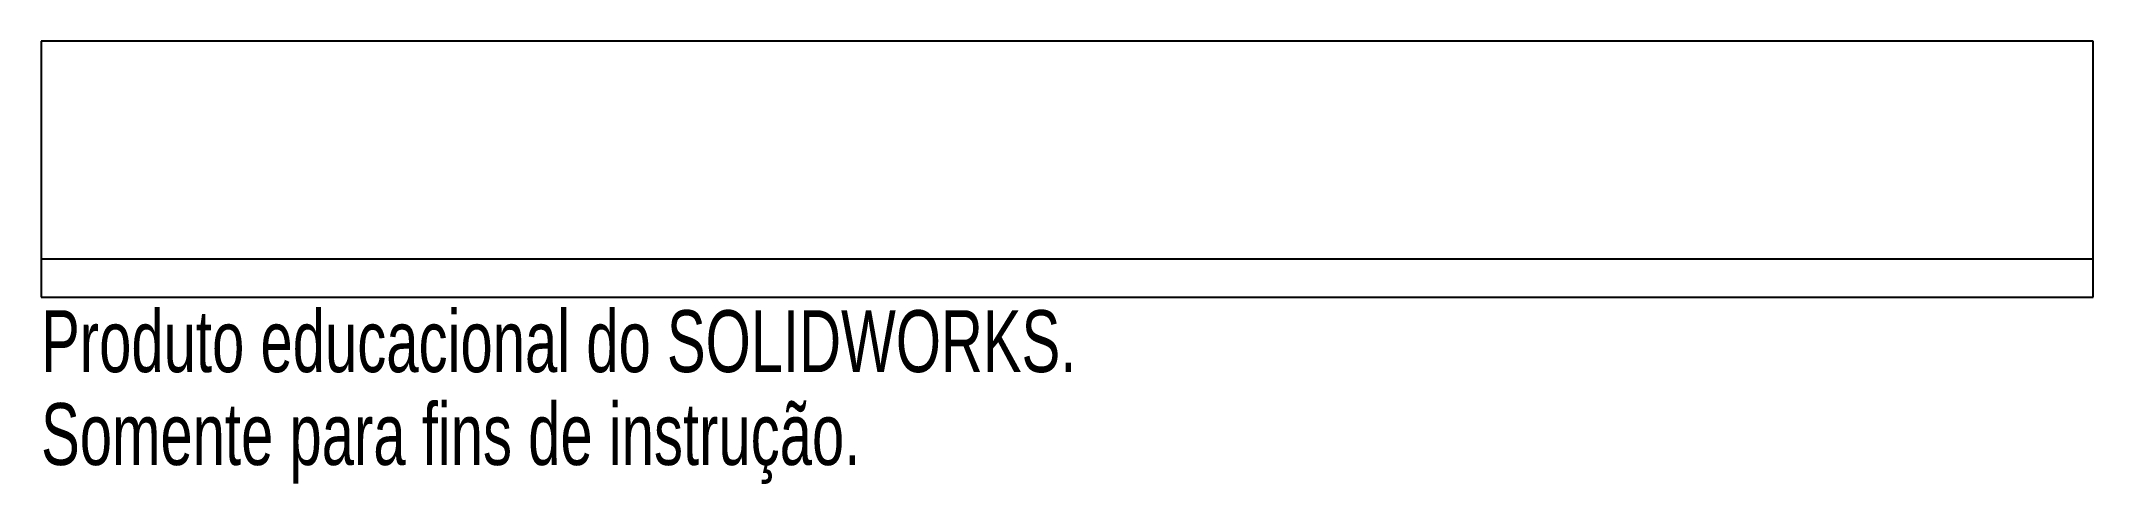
# Model space of a CAD drawing. Header units: millimetres. Extents: x -38 to 122, y -28 to 7.
import ezdxf

# ---------------------------------------------------------------- set-up
doc = ezdxf.new("R2010")
doc.units = ezdxf.units.MM
doc.styles.add('SLDTEXTSTYLE0', font='TXT', dxfattribs={"width": 0.7})

msp = doc.modelspace()

# ---------------------------------------------------------------- linework, layer by layer
at = {"color": 7, "linetype": 'Continuous', "lineweight": 25}
for p, q in [((121.74, 6.96), (-38.26, 6.96)), ((-38.26, 6.96), (-38.26, -13.04)), ((121.74, -13.04), (121.74, 6.96)), ((-38.26, -10.04), (121.74, -10.04)), ((-38.26, -13.04), (121.74, -13.04))]:
    msp.add_line(p, q, dxfattribs=at)

# ---------------------------------------------------------------- texts
at = {"color": 7, "linetype": 'Continuous', "char_height": 4.8336, "attachment_point": 1, "style": 'SLDTEXTSTYLE0'}
for s, insert in [('Produto educacional do SOLIDWORKS.', (-38.26, -14.06)), ('Somente para fins de instrução.', (-38.26, -21.31))]:
    msp.add_mtext(s, dxfattribs=dict(at, insert=insert))

doc.saveas('drawing.dxf')
